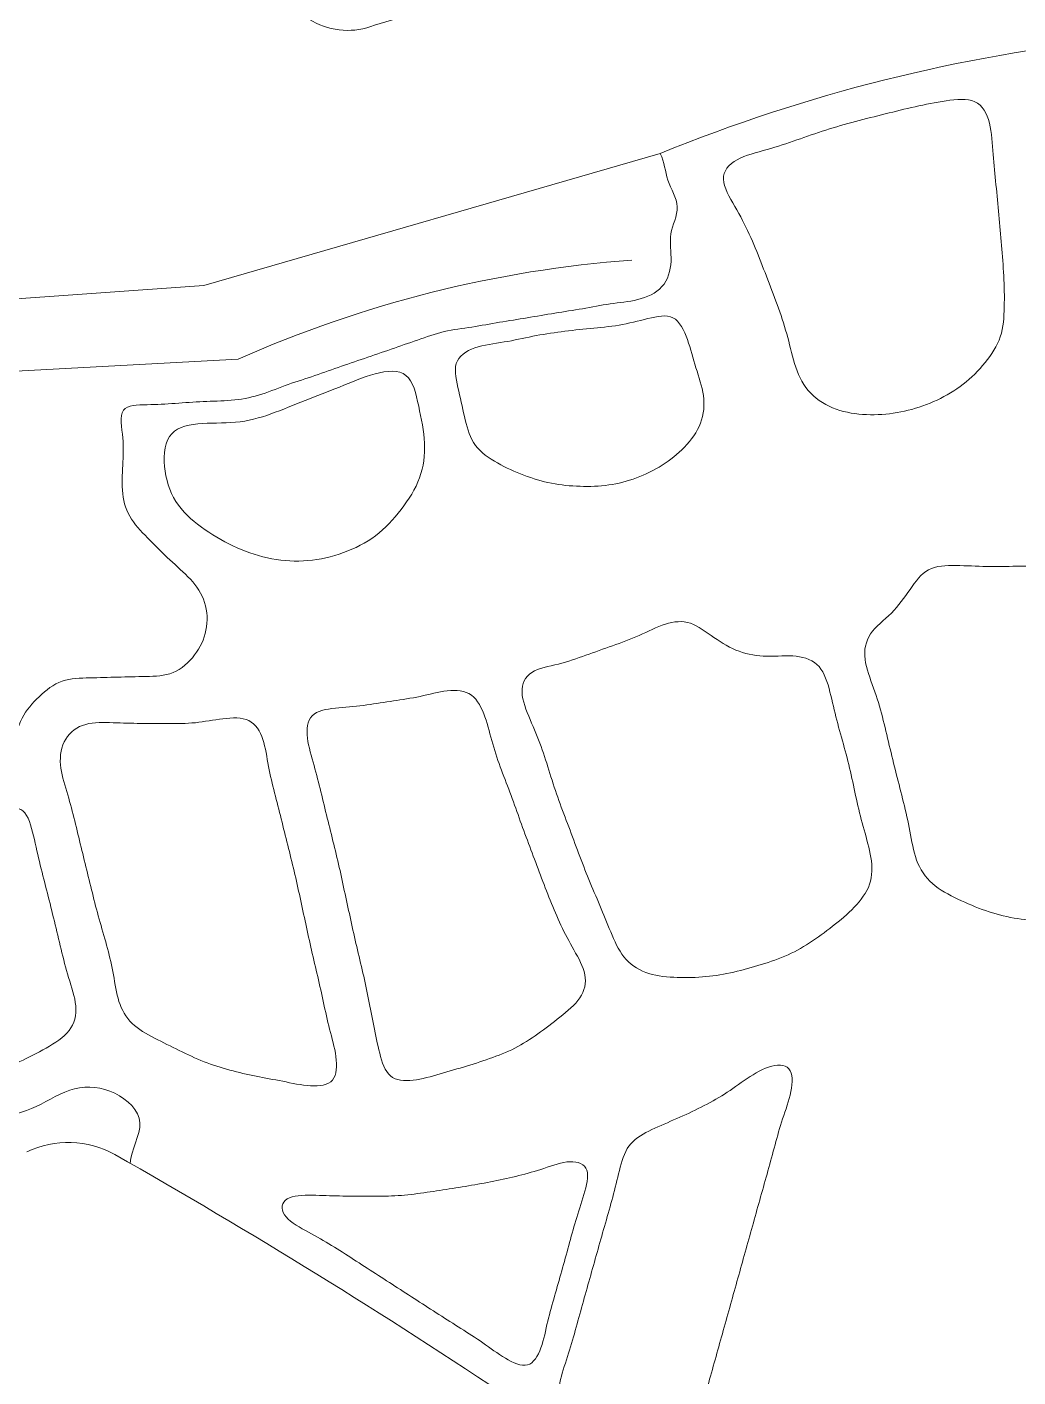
# Model space of a CAD drawing. Header units: inches. Extents: x 36 to 79.2, y 17.3 to 55.9.
# Drawn here: x 49.14 to 56.2, y 22.23 to 31.85 of the extents above; entities that cross this region are included whole.
import ezdxf

# ---------------------------------------------------------------- set-up
doc = ezdxf.new("R2010")
doc.units = ezdxf.units.IN
for name, color, linetype, lineweight in [('01_ORIGINAL_CAD', 7, 'Continuous', 20), ('10_EXTENSION_MASSES', 7, 'Continuous', 15), ('15_NEIGHBOURHOOD_CIRCULATION', 7, 'Continuous', 13)]:
    doc.layers.add(name, color=color, linetype=linetype, lineweight=lineweight)

msp = doc.modelspace()

# ---------------------------------------------------------------- linework, layer by layer
at = {"layer": '01_ORIGINAL_CAD'}
for points in [[(59.9983, 35.3223), (60.235, 35.0586), (61.8312, 36.8162), (61.9333, 37.4176, -0.214593), (63.5216, 35.6018, 0.212382), (64.1876, 33.5175, -0.642649), (62.1657, 32.1496, 0.132984), (51.6147, 31.858, -0.471407), (50.9129, 32.2446)], [(53.6498, 30.945, -0.14301), (60.2429, 31.6303, -0.286424), (65.3601, 28.4306), (66.4807, 23.8898, -0.272091), (64.8996, 18.9541), (63.6613, 17.5325)], [(53.6498, 30.945), (50.3999, 30.0042), (48.0949, 29.84), (45.4271, 29.473), (42.376, 26.5966), (41.758, 26.5966, -0.10797), (36.2477, 22.9537)]]:
    msp.add_lwpolyline(points, format="xyb", dxfattribs=at)
msp.add_lwpolyline([(46.027, 28.7592), (46.027, 29.2297), (50.6426, 29.4787)], dxfattribs=at)
for centre, radius, start, end in [((54.0727, 21.7873), 8.4216, 94.2501, 114.03521), ((49.433, 23.211), 0.6894, 61.26885, 115.20935), ((27.3488, -15.6541), 45.3906, 56.18317, 60.40695)]:
    msp.add_arc(centre, radius, start, end, dxfattribs=at)
at = {"layer": '10_EXTENSION_MASSES'}
for points, knots in [([(54.0997, 30.7611), (54.0981, 30.8193), (54.1372, 30.8669), (54.1968, 30.9), (54.2565, 30.9331), (54.3366, 30.9517), (54.4109, 30.9727), (54.4851, 30.9937), (54.5535, 31.017), (54.6221, 31.0409), (54.6906, 31.0648), (54.7592, 31.0894), (54.8289, 31.1116), (54.8985, 31.1338), (54.9692, 31.1536), (55.0402, 31.1724), (55.1111, 31.1912), (55.1823, 31.209), (55.253, 31.2266), (55.3238, 31.2443), (55.394, 31.2618), (55.4657, 31.2778), (55.5374, 31.2938), (55.6105, 31.3083), (55.6853, 31.3195), (55.7601, 31.3307), (55.8364, 31.3387), (55.8908, 31.3134), (55.9451, 31.288), (55.9775, 31.2293), (55.995, 31.1606), (56.0126, 31.0919), (56.0154, 31.0133), (56.0207, 30.9386), (56.0261, 30.8639), (56.034, 30.7932), (56.0414, 30.722), (56.0488, 30.6507), (56.0556, 30.5789), (56.0622, 30.5068), (56.0688, 30.4347), (56.075, 30.3624), (56.0811, 30.2903), (56.0871, 30.2182), (56.093, 30.1463), (56.0967, 30.0731), (56.1003, 29.9999), (56.1018, 29.9254), (56.1003, 29.8521), (56.0988, 29.7787), (56.0943, 29.7065), (56.0721, 29.6398), (56.0499, 29.5731), (56.01, 29.5119), (55.9638, 29.4553), (55.9177, 29.3986), (55.8653, 29.3464), (55.8076, 29.3017), (55.7499, 29.2569), (55.6869, 29.2195), (55.6212, 29.1884), (55.5555, 29.1573), (55.487, 29.1326), (55.4167, 29.1153), (55.3464, 29.0979), (55.2742, 29.0879), (55.2012, 29.0849), (55.1283, 29.0819), (55.0545, 29.0858), (54.9827, 29.1012), (54.9109, 29.1166), (54.841, 29.1434), (54.7827, 29.1849), (54.7245, 29.2264), (54.6779, 29.2824), (54.6459, 29.3466), (54.6139, 29.4108), (54.5965, 29.4831), (54.5784, 29.5545), (54.5604, 29.6258), (54.5418, 29.6962), (54.5194, 29.7654), (54.4969, 29.8345), (54.4707, 29.9023), (54.4447, 29.9699), (54.4187, 30.0376), (54.3929, 30.105), (54.3667, 30.1719), (54.3405, 30.2388), (54.314, 30.3051), (54.2839, 30.3705), (54.2537, 30.436), (54.22, 30.5007), (54.1819, 30.5674), (54.1438, 30.6341), (54.1014, 30.7029), (54.0997, 30.7611)], [0, 0, 0, 0, 0.03125, 0.03125, 0.03125, 0.0625, 0.0625, 0.0625, 0.09375, 0.09375, 0.09375, 0.125, 0.125, 0.125, 0.15625, 0.15625, 0.15625, 0.1875, 0.1875, 0.1875, 0.21875, 0.21875, 0.21875, 0.25, 0.25, 0.25, 0.28125, 0.28125, 0.28125, 0.3125, 0.3125, 0.3125, 0.34375, 0.34375, 0.34375, 0.375, 0.375, 0.375, 0.40625, 0.40625, 0.40625, 0.4375, 0.4375, 0.4375, 0.46875, 0.46875, 0.46875, 0.5, 0.5, 0.5, 0.53125, 0.53125, 0.53125, 0.5625, 0.5625, 0.5625, 0.59375, 0.59375, 0.59375, 0.625, 0.625, 0.625, 0.65625, 0.65625, 0.65625, 0.6875, 0.6875, 0.6875, 0.71875, 0.71875, 0.71875, 0.75, 0.75, 0.75, 0.78125, 0.78125, 0.78125, 0.8125, 0.8125, 0.8125, 0.84375, 0.84375, 0.84375, 0.875, 0.875, 0.875, 0.90625, 0.90625, 0.90625, 0.9375, 0.9375, 0.9375, 0.96875, 0.96875, 0.96875, 1, 1, 1, 1]), ([(52.1973, 29.448), (52.2139, 29.5024), (52.2657, 29.5387), (52.3292, 29.5607), (52.3926, 29.5827), (52.4677, 29.5903), (52.5381, 29.602), (52.6086, 29.6137), (52.6744, 29.6295), (52.7414, 29.6425), (52.8084, 29.6556), (52.8766, 29.666), (52.9451, 29.6752), (53.0135, 29.6844), (53.0822, 29.6924), (53.1507, 29.699), (53.2191, 29.7056), (53.2874, 29.7106), (53.3562, 29.7222), (53.4251, 29.7338), (53.4946, 29.752), (53.5615, 29.7683), (53.6285, 29.7846), (53.6929, 29.7992), (53.7407, 29.7745), (53.7885, 29.7498), (53.8196, 29.6859), (53.8434, 29.6197), (53.8672, 29.5535), (53.8838, 29.485), (53.9041, 29.4183), (53.9244, 29.3516), (53.9486, 29.2867), (53.9576, 29.2206), (53.9666, 29.1544), (53.9605, 29.0871), (53.9365, 29.0244), (53.9125, 28.9616), (53.8705, 28.9034), (53.8226, 28.8534), (53.7748, 28.8033), (53.721, 28.7614), (53.6633, 28.725), (53.6055, 28.6886), (53.5436, 28.6579), (53.4798, 28.6341), (53.4161, 28.6103), (53.3505, 28.5934), (53.2832, 28.5838), (53.2159, 28.5742), (53.1469, 28.5719), (53.0784, 28.574), (53.0099, 28.576), (52.9419, 28.5825), (52.8752, 28.5958), (52.8085, 28.6091), (52.7432, 28.6292), (52.6789, 28.6534), (52.6146, 28.6776), (52.5514, 28.706), (52.4908, 28.7402), (52.4302, 28.7743), (52.3722, 28.8142), (52.3339, 28.8659), (52.2956, 28.9176), (52.277, 28.981), (52.2608, 29.0467), (52.2447, 29.1125), (52.231, 29.1806), (52.215, 29.2509), (52.199, 29.3212), (52.1806, 29.3937), (52.1973, 29.448)], [0, 0, 0, 0, 0.041667, 0.041667, 0.041667, 0.083333, 0.083333, 0.083333, 0.125, 0.125, 0.125, 0.166667, 0.166667, 0.166667, 0.208333, 0.208333, 0.208333, 0.25, 0.25, 0.25, 0.291667, 0.291667, 0.291667, 0.333333, 0.333333, 0.333333, 0.375, 0.375, 0.375, 0.416667, 0.416667, 0.416667, 0.458333, 0.458333, 0.458333, 0.5, 0.5, 0.5, 0.541667, 0.541667, 0.541667, 0.583333, 0.583333, 0.583333, 0.625, 0.625, 0.625, 0.666667, 0.666667, 0.666667, 0.708333, 0.708333, 0.708333, 0.75, 0.75, 0.75, 0.791667, 0.791667, 0.791667, 0.833333, 0.833333, 0.833333, 0.875, 0.875, 0.875, 0.916667, 0.916667, 0.916667, 0.958333, 0.958333, 0.958333, 1, 1, 1, 1]), ([(50.2175, 28.4405), (50.1677, 28.5095), (50.137, 28.5913), (50.1235, 28.6809), (50.1099, 28.7705), (50.1135, 28.8679), (50.1535, 28.928), (50.1935, 28.9881), (50.2699, 29.0108), (50.3557, 29.0193), (50.4415, 29.0278), (50.5366, 29.0221), (50.6252, 29.0304), (50.7137, 29.0388), (50.7957, 29.0612), (50.8773, 29.09), (50.9588, 29.1187), (51.04, 29.1539), (51.1205, 29.1861), (51.201, 29.2183), (51.2809, 29.2474), (51.3641, 29.2808), (51.4472, 29.3143), (51.5337, 29.352), (51.6187, 29.3749), (51.7037, 29.3977), (51.7872, 29.4057), (51.8388, 29.3645), (51.8905, 29.3234), (51.9102, 29.2331), (51.9292, 29.1441), (51.9481, 29.0551), (51.9663, 28.9673), (51.9704, 28.8822), (51.9745, 28.7971), (51.9647, 28.7147), (51.9356, 28.6352), (51.9066, 28.5558), (51.8583, 28.4794), (51.8043, 28.409), (51.7504, 28.3386), (51.6907, 28.2741), (51.6218, 28.2224), (51.553, 28.1706), (51.475, 28.1315), (51.3932, 28.102), (51.3114, 28.0724), (51.2258, 28.0525), (51.1399, 28.0449), (51.0541, 28.0374), (50.968, 28.0422), (50.8833, 28.0582), (50.7986, 28.0741), (50.7153, 28.1013), (50.6358, 28.1365), (50.5563, 28.1718), (50.4805, 28.2151), (50.4083, 28.265), (50.336, 28.3149), (50.2672, 28.3714), (50.2175, 28.4405)], [0, 0, 0, 0, 0.05, 0.05, 0.05, 0.1, 0.1, 0.1, 0.15, 0.15, 0.15, 0.2, 0.2, 0.2, 0.25, 0.25, 0.25, 0.3, 0.3, 0.3, 0.35, 0.35, 0.35, 0.4, 0.4, 0.4, 0.45, 0.45, 0.45, 0.5, 0.5, 0.5, 0.55, 0.55, 0.55, 0.6, 0.6, 0.6, 0.65, 0.65, 0.65, 0.7, 0.7, 0.7, 0.75, 0.75, 0.75, 0.8, 0.8, 0.8, 0.85, 0.85, 0.85, 0.9, 0.9, 0.9, 0.95, 0.95, 0.95, 1, 1, 1, 1]), ([(55.1089, 27.3412), (55.1007, 27.4072), (55.1123, 27.4693), (55.1483, 27.5225), (55.1843, 27.5757), (55.2448, 27.6201), (55.2961, 27.6718), (55.3474, 27.7235), (55.3895, 27.7824), (55.4293, 27.8394), (55.4691, 27.8963), (55.5065, 27.9513), (55.5605, 27.9799), (55.6146, 28.0085), (55.6853, 28.0108), (55.7574, 28.0098), (55.8295, 28.0088), (55.9029, 28.0044), (55.9749, 28.0032), (56.0469, 28.0021), (56.1175, 28.0041), (56.1882, 28.0045), (56.2589, 28.005), (56.3296, 28.0038), (56.3997, 27.9981), (56.4698, 27.9925), (56.5392, 27.9822), (56.6094, 27.9769), (56.6796, 27.9717), (56.7506, 27.9713), (56.8205, 27.9674), (56.8905, 27.9634), (56.9594, 27.9558), (57.0307, 27.9514), (57.102, 27.947), (57.1757, 27.9457), (57.248, 27.9424), (57.3204, 27.939), (57.3915, 27.9336), (57.4349, 27.8983), (57.4782, 27.8631), (57.4938, 27.798), (57.4973, 27.7273), (57.5007, 27.6567), (57.4921, 27.5806), (57.4826, 27.5084), (57.4731, 27.4362), (57.4628, 27.3679), (57.4579, 27.2983), (57.4529, 27.2287), (57.4534, 27.1578), (57.4524, 27.0869), (57.4515, 27.0161), (57.4491, 26.9453), (57.4426, 26.8752), (57.4361, 26.8052), (57.4255, 26.736), (57.4206, 26.6657), (57.4158, 26.5955), (57.4166, 26.5243), (57.414, 26.4538), (57.4115, 26.3834), (57.4055, 26.3136), (57.4006, 26.2429), (57.3958, 26.1723), (57.392, 26.1006), (57.3857, 26.0302), (57.3794, 25.9598), (57.3705, 25.8907), (57.338, 25.8344), (57.3055, 25.7782), (57.2493, 25.7349), (57.188, 25.6982), (57.1266, 25.6615), (57.06, 25.6313), (56.9941, 25.6048), (56.9282, 25.5783), (56.8631, 25.5555), (56.7962, 25.5368), (56.7294, 25.518), (56.6609, 25.5034), (56.5911, 25.4939), (56.5214, 25.4843), (56.4505, 25.4798), (56.3798, 25.4805), (56.309, 25.4812), (56.2386, 25.4872), (56.1697, 25.4992), (56.1008, 25.5112), (56.0335, 25.5293), (55.9672, 25.5522), (55.9008, 25.5751), (55.8355, 25.6028), (55.7704, 25.6338), (55.7053, 25.6648), (55.6404, 25.6991), (55.5891, 25.7449), (55.5379, 25.7906), (55.5002, 25.8479), (55.4761, 25.9122), (55.4521, 25.9764), (55.4417, 26.0478), (55.4286, 26.1174), (55.4154, 26.187), (55.3995, 26.255), (55.3827, 26.3227), (55.366, 26.3904), (55.3484, 26.4579), (55.3313, 26.5257), (55.3141, 26.5934), (55.2974, 26.6613), (55.2814, 26.7292), (55.2654, 26.7971), (55.2502, 26.8649), (55.2323, 26.9326), (55.2145, 27.0002), (55.1939, 27.0676), (55.1696, 27.1364), (55.1453, 27.2051), (55.1172, 27.2751), (55.1089, 27.3412)], [0, 0, 0, 0, 0.025, 0.025, 0.025, 0.05, 0.05, 0.05, 0.075, 0.075, 0.075, 0.1, 0.1, 0.1, 0.125, 0.125, 0.125, 0.15, 0.15, 0.15, 0.175, 0.175, 0.175, 0.2, 0.2, 0.2, 0.225, 0.225, 0.225, 0.25, 0.25, 0.25, 0.275, 0.275, 0.275, 0.3, 0.3, 0.3, 0.325, 0.325, 0.325, 0.35, 0.35, 0.35, 0.375, 0.375, 0.375, 0.4, 0.4, 0.4, 0.425, 0.425, 0.425, 0.45, 0.45, 0.45, 0.475, 0.475, 0.475, 0.5, 0.5, 0.5, 0.525, 0.525, 0.525, 0.55, 0.55, 0.55, 0.575, 0.575, 0.575, 0.6, 0.6, 0.6, 0.625, 0.625, 0.625, 0.65, 0.65, 0.65, 0.675, 0.675, 0.675, 0.7, 0.7, 0.7, 0.725, 0.725, 0.725, 0.75, 0.75, 0.75, 0.775, 0.775, 0.775, 0.8, 0.8, 0.8, 0.825, 0.825, 0.825, 0.85, 0.85, 0.85, 0.875, 0.875, 0.875, 0.9, 0.9, 0.9, 0.925, 0.925, 0.925, 0.95, 0.95, 0.95, 0.975, 0.975, 0.975, 1, 1, 1, 1]), ([(52.6653, 27.1078), (52.663, 27.1676), (52.6866, 27.2176), (52.7349, 27.2485), (52.7831, 27.2794), (52.856, 27.2912), (52.9245, 27.3084), (52.993, 27.3256), (53.057, 27.3482), (53.1203, 27.3708), (53.1836, 27.3935), (53.2461, 27.416), (53.3091, 27.4386), (53.3722, 27.4612), (53.4356, 27.4837), (53.4989, 27.5116), (53.5621, 27.5395), (53.6251, 27.5728), (53.6865, 27.5924), (53.7478, 27.6119), (53.8075, 27.6178), (53.8645, 27.5988), (53.9215, 27.5798), (53.9758, 27.536), (54.0327, 27.4965), (54.0897, 27.4571), (54.1492, 27.422), (54.2118, 27.3989), (54.2745, 27.3758), (54.3404, 27.3648), (54.4099, 27.3635), (54.4794, 27.3622), (54.5526, 27.3707), (54.6181, 27.3639), (54.6836, 27.3571), (54.7413, 27.3349), (54.7808, 27.2897), (54.8202, 27.2445), (54.8412, 27.1763), (54.859, 27.1087), (54.8767, 27.041), (54.8911, 26.9739), (54.9077, 26.9082), (54.9243, 26.8426), (54.9431, 26.7785), (54.9608, 26.7139), (54.9785, 26.6492), (54.9952, 26.584), (55.0099, 26.5186), (55.0247, 26.4532), (55.0376, 26.3877), (55.0522, 26.3226), (55.0669, 26.2575), (55.0833, 26.1928), (55.1017, 26.1274), (55.12, 26.062), (55.1402, 25.9959), (55.1505, 25.9302), (55.1609, 25.8645), (55.1614, 25.7993), (55.1409, 25.7396), (55.1204, 25.6798), (55.0791, 25.6254), (55.0318, 25.5762), (54.9845, 25.5271), (54.9313, 25.4832), (54.8778, 25.441), (54.8243, 25.3989), (54.7704, 25.3584), (54.714, 25.3221), (54.6576, 25.2858), (54.5988, 25.2536), (54.537, 25.2272), (54.4751, 25.2009), (54.4102, 25.1804), (54.3452, 25.161), (54.2801, 25.1415), (54.215, 25.1231), (54.1493, 25.109), (54.0836, 25.0948), (54.0174, 25.0848), (53.9501, 25.0795), (53.8828, 25.0741), (53.8145, 25.0733), (53.7456, 25.077), (53.6768, 25.0807), (53.6073, 25.089), (53.5461, 25.1117), (53.4848, 25.1345), (53.4317, 25.1718), (53.3913, 25.2226), (53.351, 25.2733), (53.3233, 25.3375), (53.2969, 25.4009), (53.2704, 25.4643), (53.2452, 25.5269), (53.2193, 25.5887), (53.1935, 25.6506), (53.1671, 25.7117), (53.1417, 25.7735), (53.1164, 25.8352), (53.0922, 25.8975), (53.0687, 25.9601), (53.0452, 26.0226), (53.0223, 26.0854), (52.9987, 26.148), (52.9751, 26.2105), (52.9507, 26.2728), (52.928, 26.3362), (52.9054, 26.3995), (52.8843, 26.464), (52.864, 26.5286), (52.8437, 26.5932), (52.8241, 26.6578), (52.8009, 26.7211), (52.7776, 26.7844), (52.7507, 26.8463), (52.7232, 26.9122), (52.6957, 26.9781), (52.6675, 27.0479), (52.6653, 27.1078)], [0, 0, 0, 0, 0.025, 0.025, 0.025, 0.05, 0.05, 0.05, 0.075, 0.075, 0.075, 0.1, 0.1, 0.1, 0.125, 0.125, 0.125, 0.15, 0.15, 0.15, 0.175, 0.175, 0.175, 0.2, 0.2, 0.2, 0.225, 0.225, 0.225, 0.25, 0.25, 0.25, 0.275, 0.275, 0.275, 0.3, 0.3, 0.3, 0.325, 0.325, 0.325, 0.35, 0.35, 0.35, 0.375, 0.375, 0.375, 0.4, 0.4, 0.4, 0.425, 0.425, 0.425, 0.45, 0.45, 0.45, 0.475, 0.475, 0.475, 0.5, 0.5, 0.5, 0.525, 0.525, 0.525, 0.55, 0.55, 0.55, 0.575, 0.575, 0.575, 0.6, 0.6, 0.6, 0.625, 0.625, 0.625, 0.65, 0.65, 0.65, 0.675, 0.675, 0.675, 0.7, 0.7, 0.7, 0.725, 0.725, 0.725, 0.75, 0.75, 0.75, 0.775, 0.775, 0.775, 0.8, 0.8, 0.8, 0.825, 0.825, 0.825, 0.85, 0.85, 0.85, 0.875, 0.875, 0.875, 0.9, 0.9, 0.9, 0.925, 0.925, 0.925, 0.95, 0.95, 0.95, 0.975, 0.975, 0.975, 1, 1, 1, 1]), ([(51.1345, 26.8039), (51.1306, 26.8655), (51.1435, 26.9208), (51.1843, 26.952), (51.2251, 26.9832), (51.2937, 26.9904), (51.3611, 26.9968), (51.4286, 27.0032), (51.495, 27.0088), (51.5594, 27.0171), (51.6238, 27.0253), (51.6862, 27.0363), (51.7489, 27.046), (51.8117, 27.0557), (51.8749, 27.0642), (51.9393, 27.078), (52.0037, 27.0918), (52.0694, 27.1109), (52.1333, 27.1178), (52.1972, 27.1246), (52.2593, 27.1191), (52.3047, 27.0865), (52.3501, 27.0538), (52.3787, 26.994), (52.4009, 26.9312), (52.4231, 26.8684), (52.4389, 26.8025), (52.4572, 26.7389), (52.4754, 26.6754), (52.496, 26.6141), (52.5185, 26.5535), (52.5409, 26.493), (52.5652, 26.4333), (52.5878, 26.3727), (52.6103, 26.3121), (52.6311, 26.2506), (52.653, 26.1898), (52.6749, 26.1289), (52.6978, 26.0688), (52.7205, 26.0086), (52.7431, 25.9485), (52.7654, 25.8883), (52.7879, 25.8281), (52.8105, 25.7678), (52.8335, 25.7076), (52.8571, 25.6478), (52.8808, 25.5879), (52.9052, 25.5284), (52.9323, 25.4697), (52.9593, 25.4109), (52.9889, 25.3529), (53.0221, 25.2941), (53.0553, 25.2354), (53.0922, 25.1759), (53.1079, 25.1174), (53.1237, 25.0589), (53.1184, 25.0014), (53.0894, 24.9496), (53.0605, 24.8979), (53.0078, 24.8519), (52.9553, 24.8092), (52.9029, 24.7665), (52.8505, 24.7271), (52.7978, 24.6889), (52.745, 24.6507), (52.6919, 24.6138), (52.635, 24.5832), (52.5782, 24.5525), (52.5177, 24.528), (52.4563, 24.5058), (52.3949, 24.4837), (52.3327, 24.4638), (52.2708, 24.445), (52.209, 24.4262), (52.1474, 24.4084), (52.0832, 24.3898), (52.0191, 24.3712), (51.9524, 24.3517), (51.8895, 24.3443), (51.8266, 24.3369), (51.7675, 24.3415), (51.7278, 24.3752), (51.6881, 24.4089), (51.6678, 24.4717), (51.6515, 24.5362), (51.6352, 24.6007), (51.623, 24.6668), (51.6103, 24.7309), (51.5977, 24.795), (51.5846, 24.857), (51.5718, 24.9195), (51.559, 24.982), (51.5465, 25.0449), (51.5324, 25.1076), (51.5183, 25.1703), (51.5026, 25.2328), (51.4879, 25.2954), (51.4732, 25.358), (51.4595, 25.4207), (51.4458, 25.4835), (51.432, 25.5462), (51.4182, 25.609), (51.4047, 25.6718), (51.3912, 25.7346), (51.378, 25.7975), (51.3637, 25.8601), (51.3495, 25.9227), (51.3343, 25.9852), (51.3189, 26.0476), (51.3034, 26.1101), (51.2877, 26.1726), (51.2724, 26.2349), (51.2571, 26.2972), (51.2422, 26.3594), (51.2268, 26.4214), (51.2115, 26.4833), (51.1957, 26.5451), (51.1774, 26.6099), (51.1591, 26.6746), (51.1383, 26.7424), (51.1345, 26.8039)], [0, 0, 0, 0, 0.025, 0.025, 0.025, 0.05, 0.05, 0.05, 0.075, 0.075, 0.075, 0.1, 0.1, 0.1, 0.125, 0.125, 0.125, 0.15, 0.15, 0.15, 0.175, 0.175, 0.175, 0.2, 0.2, 0.2, 0.225, 0.225, 0.225, 0.25, 0.25, 0.25, 0.275, 0.275, 0.275, 0.3, 0.3, 0.3, 0.325, 0.325, 0.325, 0.35, 0.35, 0.35, 0.375, 0.375, 0.375, 0.4, 0.4, 0.4, 0.425, 0.425, 0.425, 0.45, 0.45, 0.45, 0.475, 0.475, 0.475, 0.5, 0.5, 0.5, 0.525, 0.525, 0.525, 0.55, 0.55, 0.55, 0.575, 0.575, 0.575, 0.6, 0.6, 0.6, 0.625, 0.625, 0.625, 0.65, 0.65, 0.65, 0.675, 0.675, 0.675, 0.7, 0.7, 0.7, 0.725, 0.725, 0.725, 0.75, 0.75, 0.75, 0.775, 0.775, 0.775, 0.8, 0.8, 0.8, 0.825, 0.825, 0.825, 0.85, 0.85, 0.85, 0.875, 0.875, 0.875, 0.9, 0.9, 0.9, 0.925, 0.925, 0.925, 0.95, 0.95, 0.95, 0.975, 0.975, 0.975, 1, 1, 1, 1]), ([(49.4226, 26.4004), (49.4037, 26.4628), (49.3827, 26.5258), (49.3776, 26.5906), (49.3726, 26.6554), (49.3835, 26.7221), (49.4148, 26.7737), (49.4461, 26.8253), (49.4978, 26.862), (49.5576, 26.8787), (49.6175, 26.8955), (49.6856, 26.8923), (49.7523, 26.89), (49.8191, 26.8877), (49.8845, 26.8862), (49.9496, 26.8854), (50.0148, 26.8847), (50.0798, 26.8846), (50.1445, 26.8845), (50.2092, 26.8843), (50.2736, 26.8841), (50.3384, 26.8907), (50.4032, 26.8974), (50.4684, 26.9109), (50.5351, 26.9189), (50.6017, 26.9268), (50.6699, 26.9292), (50.7193, 26.9051), (50.7688, 26.8811), (50.7994, 26.8308), (50.819, 26.7715), (50.8387, 26.7122), (50.8473, 26.6441), (50.8595, 26.5792), (50.8717, 26.5143), (50.8875, 26.4527), (50.9032, 26.391), (50.919, 26.3292), (50.9347, 26.2673), (50.9502, 26.2053), (50.9657, 26.1432), (50.981, 26.0809), (50.9965, 26.0187), (51.012, 25.9565), (51.0278, 25.8943), (51.0425, 25.832), (51.0571, 25.7697), (51.0707, 25.7072), (51.0843, 25.6446), (51.098, 25.5821), (51.1117, 25.5195), (51.1252, 25.457), (51.1386, 25.3944), (51.1519, 25.3318), (51.1662, 25.2694), (51.1805, 25.2069), (51.196, 25.1447), (51.2104, 25.0823), (51.2248, 25.0199), (51.2382, 24.9574), (51.2516, 24.8955), (51.265, 24.8335), (51.2783, 24.7721), (51.2947, 24.7082), (51.3112, 24.6444), (51.3306, 24.5782), (51.3395, 24.5126), (51.3484, 24.447), (51.3469, 24.3821), (51.3155, 24.3455), (51.2842, 24.3089), (51.2232, 24.3006), (51.1585, 24.3042), (51.0939, 24.3079), (51.0257, 24.3236), (50.9605, 24.3365), (50.8954, 24.3494), (50.8333, 24.3596), (50.771, 24.372), (50.7088, 24.3844), (50.6464, 24.399), (50.5843, 24.4161), (50.5221, 24.4331), (50.4603, 24.4525), (50.4003, 24.4762), (50.3404, 24.4999), (50.2823, 24.5279), (50.2239, 24.5563), (50.1655, 24.5847), (50.1066, 24.6135), (50.0483, 24.6439), (49.99, 24.6743), (49.9321, 24.7062), (49.8881, 24.7491), (49.8441, 24.7919), (49.8139, 24.8457), (49.7945, 24.9053), (49.7751, 24.9649), (49.7665, 25.0303), (49.755, 25.0942), (49.7436, 25.1581), (49.7293, 25.2205), (49.7128, 25.2826), (49.6963, 25.3446), (49.6776, 25.4063), (49.66, 25.4682), (49.6425, 25.5301), (49.6262, 25.5923), (49.6106, 25.6545), (49.5949, 25.7167), (49.58, 25.779), (49.5648, 25.8412), (49.5496, 25.9034), (49.5341, 25.9656), (49.519, 26.0278), (49.504, 26.09), (49.4894, 26.1522), (49.4737, 26.2142), (49.4581, 26.2762), (49.4414, 26.338), (49.4226, 26.4004)], [0, 0, 0, 0, 0.025, 0.025, 0.025, 0.05, 0.05, 0.05, 0.075, 0.075, 0.075, 0.1, 0.1, 0.1, 0.125, 0.125, 0.125, 0.15, 0.15, 0.15, 0.175, 0.175, 0.175, 0.2, 0.2, 0.2, 0.225, 0.225, 0.225, 0.25, 0.25, 0.25, 0.275, 0.275, 0.275, 0.3, 0.3, 0.3, 0.325, 0.325, 0.325, 0.35, 0.35, 0.35, 0.375, 0.375, 0.375, 0.4, 0.4, 0.4, 0.425, 0.425, 0.425, 0.45, 0.45, 0.45, 0.475, 0.475, 0.475, 0.5, 0.5, 0.5, 0.525, 0.525, 0.525, 0.55, 0.55, 0.55, 0.575, 0.575, 0.575, 0.6, 0.6, 0.6, 0.625, 0.625, 0.625, 0.65, 0.65, 0.65, 0.675, 0.675, 0.675, 0.7, 0.7, 0.7, 0.725, 0.725, 0.725, 0.75, 0.75, 0.75, 0.775, 0.775, 0.775, 0.8, 0.8, 0.8, 0.825, 0.825, 0.825, 0.85, 0.85, 0.85, 0.875, 0.875, 0.875, 0.9, 0.9, 0.9, 0.925, 0.925, 0.925, 0.95, 0.95, 0.95, 0.975, 0.975, 0.975, 1, 1, 1, 1]), ([(47.7016, 24.4697), (47.6622, 24.5174), (47.6497, 24.5835), (47.652, 24.6519), (47.6543, 24.7203), (47.6713, 24.791), (47.6852, 24.86), (47.6991, 24.9289), (47.7099, 24.9962), (47.7206, 25.0637), (47.7313, 25.1312), (47.7419, 25.1989), (47.7521, 25.267), (47.7624, 25.335), (47.7723, 25.4033), (47.7823, 25.4715), (47.7924, 25.5397), (47.8026, 25.6079), (47.813, 25.6751), (47.8234, 25.7424), (47.8341, 25.8089), (47.8429, 25.8788), (47.8516, 25.9488), (47.8585, 26.0222), (47.8725, 26.0919), (47.8866, 26.1617), (47.9078, 26.2277), (47.9506, 26.2512), (47.9934, 26.2748), (48.0579, 26.2559), (48.1246, 26.2341), (48.1913, 26.2124), (48.2603, 26.1878), (48.3298, 26.1762), (48.3993, 26.1647), (48.4694, 26.1662), (48.5388, 26.1691), (48.6082, 26.172), (48.677, 26.1763), (48.7457, 26.1958), (48.8145, 26.2153), (48.8831, 26.25), (48.9473, 26.2701), (49.0114, 26.2901), (49.0711, 26.2955), (49.1104, 26.262), (49.1496, 26.2284), (49.1685, 26.1559), (49.1856, 26.0847), (49.2027, 26.0134), (49.218, 25.9435), (49.2342, 25.8758), (49.2505, 25.8081), (49.2678, 25.7426), (49.2847, 25.6764), (49.3016, 25.6102), (49.3181, 25.5433), (49.3343, 25.4765), (49.3505, 25.4096), (49.3663, 25.3429), (49.3825, 25.2764), (49.3987, 25.2098), (49.4151, 25.1435), (49.4357, 25.0756), (49.4563, 25.0077), (49.4811, 24.9383), (49.4864, 24.8732), (49.4916, 24.8081), (49.4774, 24.7474), (49.439, 24.6974), (49.4006, 24.6473), (49.3381, 24.6079), (49.2755, 24.5727), (49.213, 24.5374), (49.1504, 24.5063), (49.0874, 24.4767), (49.0245, 24.447), (48.9611, 24.4189), (48.8959, 24.3969), (48.8308, 24.3748), (48.7638, 24.359), (48.6964, 24.3452), (48.629, 24.3313), (48.5611, 24.3195), (48.4924, 24.3112), (48.4238, 24.3029), (48.3544, 24.2981), (48.286, 24.3015), (48.2175, 24.3049), (48.15, 24.3165), (48.0815, 24.3282), (48.0129, 24.3399), (47.9433, 24.3517), (47.8753, 24.3722), (47.8074, 24.3927), (47.7411, 24.422), (47.7016, 24.4697)], [0, 0, 0, 0, 0.03125, 0.03125, 0.03125, 0.0625, 0.0625, 0.0625, 0.09375, 0.09375, 0.09375, 0.125, 0.125, 0.125, 0.15625, 0.15625, 0.15625, 0.1875, 0.1875, 0.1875, 0.21875, 0.21875, 0.21875, 0.25, 0.25, 0.25, 0.28125, 0.28125, 0.28125, 0.3125, 0.3125, 0.3125, 0.34375, 0.34375, 0.34375, 0.375, 0.375, 0.375, 0.40625, 0.40625, 0.40625, 0.4375, 0.4375, 0.4375, 0.46875, 0.46875, 0.46875, 0.5, 0.5, 0.5, 0.53125, 0.53125, 0.53125, 0.5625, 0.5625, 0.5625, 0.59375, 0.59375, 0.59375, 0.625, 0.625, 0.625, 0.65625, 0.65625, 0.65625, 0.6875, 0.6875, 0.6875, 0.71875, 0.71875, 0.71875, 0.75, 0.75, 0.75, 0.78125, 0.78125, 0.78125, 0.8125, 0.8125, 0.8125, 0.84375, 0.84375, 0.84375, 0.875, 0.875, 0.875, 0.90625, 0.90625, 0.90625, 0.9375, 0.9375, 0.9375, 0.96875, 0.96875, 0.96875, 1, 1, 1, 1]), ([(53.4272, 23.875), (53.4616, 23.922), (53.5129, 23.9533), (53.569, 23.9815), (53.625, 24.0098), (53.6857, 24.0351), (53.7453, 24.061), (53.8049, 24.0869), (53.8633, 24.1134), (53.9206, 24.1415), (53.9779, 24.1696), (54.0339, 24.1993), (54.0874, 24.2327), (54.1409, 24.2661), (54.1919, 24.3033), (54.2473, 24.3413), (54.3026, 24.3794), (54.3625, 24.4183), (54.4215, 24.4379), (54.4805, 24.4575), (54.5388, 24.4577), (54.5669, 24.4253), (54.595, 24.393), (54.593, 24.3282), (54.5798, 24.263), (54.5667, 24.1979), (54.5423, 24.1324), (54.5218, 24.0693), (54.5013, 24.0061), (54.4845, 23.9454), (54.4677, 23.8841), (54.4509, 23.8228), (54.434, 23.7609), (54.4169, 23.699), (54.3997, 23.6371), (54.3823, 23.5752), (54.3649, 23.5133), (54.3476, 23.4514), (54.3303, 23.3895), (54.313, 23.3276), (54.2957, 23.2658), (54.2784, 23.2039), (54.2611, 23.1421), (54.2438, 23.0802), (54.2266, 23.0183), (54.2093, 22.9565), (54.192, 22.8946), (54.1747, 22.8327), (54.1574, 22.7708), (54.1401, 22.709), (54.1228, 22.6471), (54.1055, 22.5852), (54.0882, 22.5234), (54.0709, 22.4615), (54.0536, 22.3997), (54.0363, 22.3378), (54.019, 22.276), (54.0018, 22.2141), (53.9845, 22.1521), (53.9673, 22.0902), (53.95, 22.0283), (53.9326, 21.9663), (53.9152, 21.9044), (53.8976, 21.8432), (53.88, 21.782), (53.8623, 21.7214), (53.8465, 21.6582), (53.8307, 21.595), (53.8168, 21.5292), (53.7985, 21.4634), (53.7802, 21.3976), (53.7575, 21.3317), (53.7196, 21.3028), (53.6817, 21.2739), (53.6287, 21.282), (53.5783, 21.3135), (53.5278, 21.345), (53.4798, 21.4), (53.434, 21.4507), (53.3881, 21.5014), (53.3444, 21.5478), (53.3005, 21.5937), (53.2567, 21.6396), (53.2127, 21.6851), (53.1688, 21.7323), (53.1248, 21.7794), (53.0808, 21.8283), (53.0385, 21.8782), (52.9962, 21.9281), (52.9557, 21.9791), (52.9381, 22.0347), (52.9205, 22.0904), (52.9259, 22.1507), (52.9401, 22.2123), (52.9543, 22.2739), (52.9773, 22.3367), (52.9972, 22.399), (53.0172, 22.4613), (53.0341, 22.523), (53.0511, 22.5847), (53.0681, 22.6465), (53.0852, 22.7083), (53.1024, 22.7701), (53.1197, 22.8319), (53.1372, 22.8938), (53.1547, 22.9557), (53.1721, 23.0175), (53.1894, 23.0794), (53.2068, 23.1413), (53.2242, 23.2031), (53.2416, 23.265), (53.2593, 23.3265), (53.277, 23.3881), (53.2949, 23.4493), (53.3114, 23.5119), (53.3279, 23.5744), (53.3429, 23.6382), (53.3592, 23.7015), (53.3754, 23.7649), (53.3928, 23.8279), (53.4272, 23.875)], [0, 0, 0, 0, 0.025, 0.025, 0.025, 0.05, 0.05, 0.05, 0.075, 0.075, 0.075, 0.1, 0.1, 0.1, 0.125, 0.125, 0.125, 0.15, 0.15, 0.15, 0.175, 0.175, 0.175, 0.2, 0.2, 0.2, 0.225, 0.225, 0.225, 0.25, 0.25, 0.25, 0.275, 0.275, 0.275, 0.3, 0.3, 0.3, 0.325, 0.325, 0.325, 0.35, 0.35, 0.35, 0.375, 0.375, 0.375, 0.4, 0.4, 0.4, 0.425, 0.425, 0.425, 0.45, 0.45, 0.45, 0.475, 0.475, 0.475, 0.5, 0.5, 0.5, 0.525, 0.525, 0.525, 0.55, 0.55, 0.55, 0.575, 0.575, 0.575, 0.6, 0.6, 0.6, 0.625, 0.625, 0.625, 0.65, 0.65, 0.65, 0.675, 0.675, 0.675, 0.7, 0.7, 0.7, 0.725, 0.725, 0.725, 0.75, 0.75, 0.75, 0.775, 0.775, 0.775, 0.8, 0.8, 0.8, 0.825, 0.825, 0.825, 0.85, 0.85, 0.85, 0.875, 0.875, 0.875, 0.9, 0.9, 0.9, 0.925, 0.925, 0.925, 0.95, 0.95, 0.95, 0.975, 0.975, 0.975, 1, 1, 1, 1]), ([(50.9726, 23.3857), (50.9449, 23.4275), (50.9522, 23.474), (50.9921, 23.4984), (51.0319, 23.5229), (51.1043, 23.5253), (51.172, 23.5248), (51.2397, 23.5243), (51.3028, 23.5208), (51.365, 23.5195), (51.4271, 23.5182), (51.4883, 23.5191), (51.5503, 23.5189), (51.6122, 23.5186), (51.6749, 23.5172), (51.7368, 23.5197), (51.7987, 23.5222), (51.8597, 23.5286), (51.9204, 23.5364), (51.9812, 23.5443), (52.0417, 23.5536), (52.1022, 23.5629), (52.1627, 23.5723), (52.2232, 23.5816), (52.2836, 23.5918), (52.344, 23.602), (52.4044, 23.613), (52.4643, 23.625), (52.5241, 23.6369), (52.5836, 23.6499), (52.6424, 23.6646), (52.7012, 23.6793), (52.7593, 23.6958), (52.8216, 23.7163), (52.8839, 23.7368), (52.9503, 23.7613), (53.0072, 23.7637), (53.0642, 23.766), (53.1117, 23.7462), (53.1269, 23.703), (53.1421, 23.6597), (53.125, 23.593), (53.1061, 23.5292), (53.0872, 23.4655), (53.0663, 23.4047), (53.0481, 23.3448), (53.0299, 23.2848), (53.0144, 23.2257), (52.9982, 23.1661), (52.982, 23.1064), (52.9653, 23.0462), (52.9484, 22.9862), (52.9315, 22.9262), (52.9144, 22.8664), (52.8973, 22.8072), (52.8802, 22.7481), (52.8631, 22.6895), (52.8485, 22.6269), (52.8338, 22.5643), (52.8216, 22.4975), (52.8002, 22.4386), (52.7788, 22.3797), (52.7482, 22.3286), (52.704, 22.3163), (52.6597, 22.304), (52.6018, 22.3305), (52.5465, 22.3639), (52.4912, 22.3973), (52.4387, 22.4375), (52.3865, 22.4738), (52.3343, 22.5101), (52.2825, 22.5424), (52.2304, 22.5753), (52.1783, 22.6083), (52.1258, 22.6419), (52.0735, 22.6756), (52.0211, 22.7094), (51.9688, 22.7432), (51.9165, 22.7769), (51.8643, 22.8107), (51.812, 22.8443), (51.7597, 22.878), (51.7074, 22.9116), (51.6551, 22.9452), (51.6027, 22.979), (51.5503, 23.0128), (51.4979, 23.0468), (51.446, 23.0806), (51.3941, 23.1144), (51.3427, 23.1479), (51.2895, 23.1794), (51.2363, 23.2108), (51.1813, 23.2402), (51.1223, 23.2735), (51.0634, 23.3067), (51.0004, 23.3439), (50.9726, 23.3857)], [0, 0, 0, 0, 0.03125, 0.03125, 0.03125, 0.0625, 0.0625, 0.0625, 0.09375, 0.09375, 0.09375, 0.125, 0.125, 0.125, 0.15625, 0.15625, 0.15625, 0.1875, 0.1875, 0.1875, 0.21875, 0.21875, 0.21875, 0.25, 0.25, 0.25, 0.28125, 0.28125, 0.28125, 0.3125, 0.3125, 0.3125, 0.34375, 0.34375, 0.34375, 0.375, 0.375, 0.375, 0.40625, 0.40625, 0.40625, 0.4375, 0.4375, 0.4375, 0.46875, 0.46875, 0.46875, 0.5, 0.5, 0.5, 0.53125, 0.53125, 0.53125, 0.5625, 0.5625, 0.5625, 0.59375, 0.59375, 0.59375, 0.625, 0.625, 0.625, 0.65625, 0.65625, 0.65625, 0.6875, 0.6875, 0.6875, 0.71875, 0.71875, 0.71875, 0.75, 0.75, 0.75, 0.78125, 0.78125, 0.78125, 0.8125, 0.8125, 0.8125, 0.84375, 0.84375, 0.84375, 0.875, 0.875, 0.875, 0.90625, 0.90625, 0.90625, 0.9375, 0.9375, 0.9375, 0.96875, 0.96875, 0.96875, 1, 1, 1, 1])]:
    msp.add_open_spline(points, degree=3, knots=knots, dxfattribs=at)
at = {"layer": '15_NEIGHBOURHOOD_CIRCULATION'}
for points, knots in [([(43.4854, 25.9897), (43.5278, 26.0411), (43.5714, 26.0913), (43.6143, 26.1422), (43.6572, 26.1931), (43.6994, 26.2447), (43.7425, 26.2954), (43.7856, 26.3461), (43.8297, 26.3958), (43.8721, 26.4472), (43.9145, 26.4986), (43.9552, 26.5517), (43.9996, 26.6011), (44.0441, 26.6505), (44.0922, 26.6962), (44.1418, 26.7405), (44.1915, 26.7847), (44.2428, 26.8275), (44.2932, 26.871), (44.3436, 26.9144), (44.3932, 26.9586), (44.4432, 27.0027), (44.4931, 27.0467), (44.5434, 27.0905), (44.5937, 27.134), (44.644, 27.1776), (44.6943, 27.2209), (44.7442, 27.265), (44.7942, 27.3092), (44.8438, 27.3541), (44.8943, 27.3971), (44.9448, 27.4401), (44.996, 27.4811), (45.0452, 27.528), (45.0943, 27.5749), (45.1413, 27.6277), (45.199, 27.6428), (45.2567, 27.6579), (45.3252, 27.6353), (45.3909, 27.6131), (45.4566, 27.5908), (45.5195, 27.5689), (45.5836, 27.5687), (45.6476, 27.5685), (45.7127, 27.59), (45.7739, 27.6149), (45.8352, 27.6398), (45.8927, 27.6681), (45.9349, 27.7166), (45.9772, 27.765), (46.0042, 27.8338), (46.0191, 27.8976), (46.034, 27.9615), (46.0367, 28.0205), (46.0227, 28.0867), (46.0086, 28.1529), (45.9778, 28.2263), (45.9834, 28.2867), (45.989, 28.3471), (46.031, 28.3944), (46.0826, 28.4387), (46.1342, 28.483), (46.1955, 28.5243), (46.2356, 28.5735), (46.2757, 28.6226), (46.2946, 28.6796), (46.2989, 28.7495), (46.3032, 28.8193), (46.293, 28.9019), (46.3279, 28.9383), (46.3627, 28.9747), (46.4427, 28.9649), (46.5135, 28.9644), (46.5842, 28.9639), (46.6457, 28.9727), (46.7107, 28.9774), (46.7757, 28.9821), (46.8442, 28.9826), (46.9115, 28.9859), (46.9788, 28.9893), (47.0449, 28.9954), (47.1106, 28.9987), (47.1764, 29.002), (47.2419, 29.0024), (47.3092, 29.007), (47.3766, 29.0115), (47.4459, 29.0201), (47.5108, 29.0215), (47.5757, 29.023), (47.6361, 29.0173), (47.7063, 29.0263), (47.7766, 29.0353), (47.8568, 29.059), (47.9068, 29.0388), (47.9568, 29.0185), (47.9766, 28.9543), (47.9958, 28.8896), (48.0151, 28.8248), (48.0338, 28.7594), (48.0539, 28.6957), (48.0739, 28.6321), (48.0954, 28.5702), (48.1156, 28.5069), (48.1357, 28.4436), (48.1546, 28.3789), (48.1753, 28.3156), (48.1959, 28.2523), (48.2183, 28.1904), (48.2359, 28.1262), (48.2535, 28.062), (48.2664, 27.9955), (48.2635, 27.9294), (48.2606, 27.8632), (48.242, 27.7975), (48.2088, 27.7416), (48.1757, 27.6857), (48.1281, 27.6396), (48.0776, 27.5939), (48.0272, 27.5482), (47.9738, 27.5028), (47.9311, 27.4541), (47.8884, 27.4055), (47.8565, 27.3535), (47.839, 27.291), (47.8215, 27.2284), (47.8184, 27.1553), (47.824, 27.089), (47.8296, 27.0226), (47.8439, 26.9629), (47.8658, 26.9008), (47.8876, 26.8387), (47.917, 26.7742), (47.9591, 26.7233), (48.0012, 26.6724), (48.056, 26.6352), (48.1141, 26.6042), (48.1722, 26.5732), (48.2335, 26.5485), (48.2977, 26.5292), (48.3619, 26.5098), (48.429, 26.4958), (48.494, 26.498), (48.5589, 26.5001), (48.6216, 26.5184), (48.6845, 26.5411), (48.7474, 26.5639), (48.8104, 26.5911), (48.8689, 26.6215), (48.9274, 26.6519), (48.9813, 26.6854), (49.018, 26.7379), (49.0546, 26.7903), (49.074, 26.8617), (49.1047, 26.9216), (49.1355, 26.9816), (49.1776, 27.0301), (49.2258, 27.0758), (49.2741, 27.1216), (49.3285, 27.1646), (49.39, 27.1863), (49.4514, 27.2079), (49.5197, 27.2081), (49.5868, 27.2094), (49.6539, 27.2108), (49.7197, 27.2133), (49.7859, 27.2151), (49.8522, 27.2169), (49.919, 27.218), (49.9859, 27.2195), (50.0529, 27.2209), (50.1201, 27.2227), (50.18, 27.2476), (50.24, 27.2724), (50.2927, 27.3202), (50.333, 27.3732), (50.3733, 27.4262), (50.4012, 27.4843), (50.414, 27.5489), (50.4268, 27.6135), (50.4245, 27.6847), (50.4048, 27.7471), (50.3851, 27.8095), (50.3481, 27.8632), (50.3031, 27.912), (50.2582, 27.9608), (50.2054, 28.0048), (50.1569, 28.0499), (50.1084, 28.0951), (50.0641, 28.1415), (50.0166, 28.1892), (49.969, 28.237), (49.9182, 28.286), (49.8832, 28.3406), (49.8482, 28.3953), (49.829, 28.4555), (49.8213, 28.5215), (49.8137, 28.5875), (49.8175, 28.6593), (49.8211, 28.7245), (49.8248, 28.7896), (49.8283, 28.8481), (49.8216, 28.9194), (49.815, 28.9907), (49.7983, 29.0747), (49.8259, 29.1156), (49.8535, 29.1565), (49.9254, 29.1544), (49.9945, 29.1553), (50.0635, 29.1563), (50.1295, 29.1603), (50.1956, 29.165), (50.2617, 29.1697), (50.3278, 29.1752), (50.3945, 29.1779), (50.4611, 29.1807), (50.5284, 29.1809), (50.5944, 29.1867), (50.6605, 29.1926), (50.7254, 29.2042), (50.7889, 29.2232), (50.8523, 29.2421), (50.9144, 29.2684), (50.9771, 29.2912), (51.0398, 29.3141), (51.1032, 29.3334), (51.1662, 29.3546), (51.2292, 29.3757), (51.2919, 29.3986), (51.3548, 29.4206), (51.4177, 29.4426), (51.4807, 29.4636), (51.5437, 29.4852), (51.6067, 29.5068), (51.6695, 29.5288), (51.7324, 29.5506), (51.7954, 29.5723), (51.8583, 29.5937), (51.9212, 29.6157), (51.984, 29.6378), (52.0467, 29.6605), (52.1113, 29.6757), (52.1759, 29.6909), (52.2423, 29.6986), (52.3082, 29.7086), (52.3741, 29.7187), (52.4395, 29.7312), (52.505, 29.7423), (52.5706, 29.7534), (52.6364, 29.7632), (52.7021, 29.7741), (52.7679, 29.785), (52.8336, 29.7971), (52.8992, 29.8077), (52.9647, 29.8183), (53.0302, 29.8275), (53.096, 29.839), (53.1618, 29.8506), (53.2279, 29.8645), (53.2934, 29.8738), (53.359, 29.8831), (53.424, 29.8878), (53.4892, 29.9041), (53.5544, 29.9204), (53.6197, 29.9483), (53.6622, 29.9961), (53.7046, 30.0438), (53.7243, 30.1115), (53.7269, 30.1774), (53.7295, 30.2433), (53.715, 30.3074), (53.7258, 30.3717), (53.7367, 30.436), (53.7729, 30.5004), (53.7704, 30.5641), (53.7679, 30.6279), (53.7266, 30.691), (53.7049, 30.7544), (53.6832, 30.8179), (53.6811, 30.8817), (53.6498, 30.945)], [0, 0, 0, 0, 0.010753, 0.010753, 0.010753, 0.021505, 0.021505, 0.021505, 0.032258, 0.032258, 0.032258, 0.043011, 0.043011, 0.043011, 0.053763, 0.053763, 0.053763, 0.064516, 0.064516, 0.064516, 0.075269, 0.075269, 0.075269, 0.086022, 0.086022, 0.086022, 0.096774, 0.096774, 0.096774, 0.107527, 0.107527, 0.107527, 0.11828, 0.11828, 0.11828, 0.129032, 0.129032, 0.129032, 0.139785, 0.139785, 0.139785, 0.150538, 0.150538, 0.150538, 0.16129, 0.16129, 0.16129, 0.172043, 0.172043, 0.172043, 0.182796, 0.182796, 0.182796, 0.193548, 0.193548, 0.193548, 0.204301, 0.204301, 0.204301, 0.215054, 0.215054, 0.215054, 0.225806, 0.225806, 0.225806, 0.236559, 0.236559, 0.236559, 0.247312, 0.247312, 0.247312, 0.258065, 0.258065, 0.258065, 0.268817, 0.268817, 0.268817, 0.27957, 0.27957, 0.27957, 0.290323, 0.290323, 0.290323, 0.301075, 0.301075, 0.301075, 0.311828, 0.311828, 0.311828, 0.322581, 0.322581, 0.322581, 0.333333, 0.333333, 0.333333, 0.344086, 0.344086, 0.344086, 0.354839, 0.354839, 0.354839, 0.365591, 0.365591, 0.365591, 0.376344, 0.376344, 0.376344, 0.387097, 0.387097, 0.387097, 0.397849, 0.397849, 0.397849, 0.408602, 0.408602, 0.408602, 0.419355, 0.419355, 0.419355, 0.430108, 0.430108, 0.430108, 0.44086, 0.44086, 0.44086, 0.451613, 0.451613, 0.451613, 0.462366, 0.462366, 0.462366, 0.473118, 0.473118, 0.473118, 0.483871, 0.483871, 0.483871, 0.494624, 0.494624, 0.494624, 0.505376, 0.505376, 0.505376, 0.516129, 0.516129, 0.516129, 0.526882, 0.526882, 0.526882, 0.537634, 0.537634, 0.537634, 0.548387, 0.548387, 0.548387, 0.55914, 0.55914, 0.55914, 0.569892, 0.569892, 0.569892, 0.580645, 0.580645, 0.580645, 0.591398, 0.591398, 0.591398, 0.602151, 0.602151, 0.602151, 0.612903, 0.612903, 0.612903, 0.623656, 0.623656, 0.623656, 0.634409, 0.634409, 0.634409, 0.645161, 0.645161, 0.645161, 0.655914, 0.655914, 0.655914, 0.666667, 0.666667, 0.666667, 0.677419, 0.677419, 0.677419, 0.688172, 0.688172, 0.688172, 0.698925, 0.698925, 0.698925, 0.709677, 0.709677, 0.709677, 0.72043, 0.72043, 0.72043, 0.731183, 0.731183, 0.731183, 0.741935, 0.741935, 0.741935, 0.752688, 0.752688, 0.752688, 0.763441, 0.763441, 0.763441, 0.774194, 0.774194, 0.774194, 0.784946, 0.784946, 0.784946, 0.795699, 0.795699, 0.795699, 0.806452, 0.806452, 0.806452, 0.817204, 0.817204, 0.817204, 0.827957, 0.827957, 0.827957, 0.83871, 0.83871, 0.83871, 0.849462, 0.849462, 0.849462, 0.860215, 0.860215, 0.860215, 0.870968, 0.870968, 0.870968, 0.88172, 0.88172, 0.88172, 0.892473, 0.892473, 0.892473, 0.903226, 0.903226, 0.903226, 0.913978, 0.913978, 0.913978, 0.924731, 0.924731, 0.924731, 0.935484, 0.935484, 0.935484, 0.946237, 0.946237, 0.946237, 0.956989, 0.956989, 0.956989, 0.967742, 0.967742, 0.967742, 0.978495, 0.978495, 0.978495, 0.989247, 0.989247, 0.989247, 1, 1, 1, 1]), ([(49.8751, 23.7524), (49.8786, 23.8487), (49.9491, 23.9512), (49.9434, 24.0408), (49.9376, 24.1304), (49.8556, 24.207), (49.7645, 24.2511), (49.6733, 24.2952), (49.5731, 24.3069), (49.4789, 24.2831), (49.3847, 24.2593), (49.2966, 24.2001), (49.2053, 24.1577), (49.114, 24.1152), (49.0196, 24.0895), (48.9234, 24.0637), (48.8271, 24.0379), (48.7289, 24.012), (48.6301, 23.9976), (48.5314, 23.9831), (48.4321, 23.98), (48.3322, 23.9801), (48.2323, 23.9803), (48.1319, 23.9837), (48.0339, 24.0001), (47.9359, 24.0165), (47.8402, 24.046), (47.7436, 24.0754), (47.647, 24.1048), (47.5495, 24.1341), (47.4533, 24.1299), (47.3571, 24.1257), (47.2621, 24.088), (47.1676, 24.0511), (47.073, 24.0142), (46.9787, 23.9782), (46.8828, 23.9542), (46.7868, 23.9301), (46.6891, 23.9181), (46.5895, 23.9134), (46.4899, 23.9087), (46.3884, 23.9113), (46.2883, 23.9146), (46.1883, 23.9179), (46.0896, 23.922), (45.9919, 23.9393), (45.8941, 23.9566), (45.7972, 23.9873), (45.6995, 24.0108), (45.6018, 24.0342), (45.5031, 24.0505), (45.4102, 24.0846), (45.3172, 24.1187), (45.2299, 24.1705), (45.1395, 24.2149), (45.0492, 24.2592), (44.956, 24.296), (44.867, 24.3403), (44.7781, 24.3845), (44.6935, 24.4361), (44.6113, 24.4945), (44.529, 24.5529), (44.4492, 24.618), (44.3741, 24.6803), (44.299, 24.7426), (44.2286, 24.802), (44.1612, 24.887), (44.0938, 24.972), (44.0294, 25.0825), (44.0681, 25.127), (44.1068, 25.1715), (44.2485, 25.15), (44.3384, 25.1939), (44.4283, 25.2379), (44.4664, 25.3474), (44.4602, 25.4463), (44.454, 25.5451), (44.4036, 25.6333), (44.3219, 25.6808), (44.2403, 25.7284), (44.1273, 25.7352), (44.0351, 25.773), (43.9428, 25.8108), (43.8714, 25.8795), (43.7782, 25.913), (43.685, 25.9465), (43.5701, 25.9447), (43.4854, 25.9897)], [0, 0, 0, 0, 0.034483, 0.034483, 0.034483, 0.068966, 0.068966, 0.068966, 0.103448, 0.103448, 0.103448, 0.137931, 0.137931, 0.137931, 0.172414, 0.172414, 0.172414, 0.206897, 0.206897, 0.206897, 0.241379, 0.241379, 0.241379, 0.275862, 0.275862, 0.275862, 0.310345, 0.310345, 0.310345, 0.344828, 0.344828, 0.344828, 0.37931, 0.37931, 0.37931, 0.413793, 0.413793, 0.413793, 0.448276, 0.448276, 0.448276, 0.482759, 0.482759, 0.482759, 0.517241, 0.517241, 0.517241, 0.551724, 0.551724, 0.551724, 0.586207, 0.586207, 0.586207, 0.62069, 0.62069, 0.62069, 0.655172, 0.655172, 0.655172, 0.689655, 0.689655, 0.689655, 0.724138, 0.724138, 0.724138, 0.758621, 0.758621, 0.758621, 0.793103, 0.793103, 0.793103, 0.827586, 0.827586, 0.827586, 0.862069, 0.862069, 0.862069, 0.896552, 0.896552, 0.896552, 0.931034, 0.931034, 0.931034, 0.965517, 0.965517, 0.965517, 1, 1, 1, 1])]:
    msp.add_open_spline(points, degree=3, knots=knots, dxfattribs=at)

doc.saveas('drawing.dxf')
